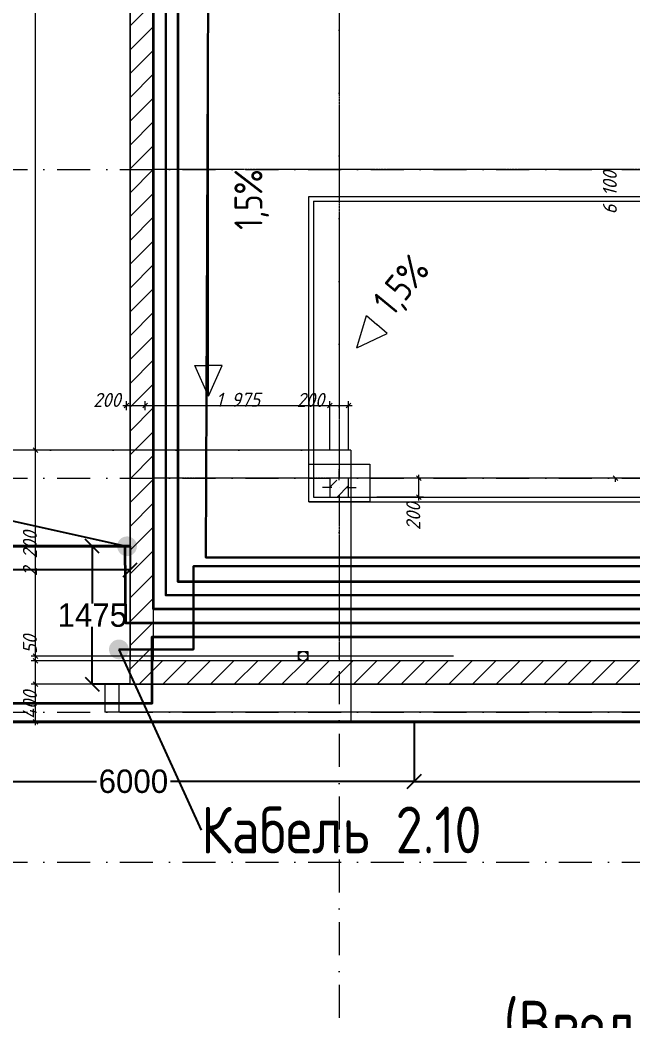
# Model space of a CAD drawing. Header units: millimetres. Extents: x 1499747 to 4230374, y -28481 to 441852.
# Drawn here: x 4001629 to 4008181, y 299615 to 310307 of the extents above; entities that cross this region are included whole.
import ezdxf
from ezdxf import colors
from ezdxf.entities.mleader import LeaderData, LeaderLine
from ezdxf.math import Vec2, Vec3
from ezdxf.xclip import XClip

# ---------------------------------------------------------------- set-up
doc = ezdxf.new("R2010")
doc.units = ezdxf.units.MM
doc.header["$MEASUREMENT"] = 0
doc.header["$XCLIPFRAME"] = 0
doc.set_wipeout_variables(frame=1)
for name, pattern in [('CENTER2', [28.575, 19.05, -3.175, 3.175, -3.175]), ('Dot & Dashed', [670.277762, 352.777767, -176.388884, 0, -141.111112]), ('Wipeout_Contour', [1000, 0, -1000]), ('Штрихпунктирная', [670.277762, 352.777767, -176.388884, 0, -141.111112])]:
    doc.linetypes.add(name, pattern=pattern)
for name, color, linetype in [('0_ANNOT_Dimensions', 7, 'Continuous'), ('13 этаж_25_Конструктив - Колонны', 7, 'Continuous'), ('Чертеж и Рисунок', 7, 'Continuous')]:
    doc.layers.add(name, color=color, linetype=linetype)
for name, color, linetype, lineweight in [('13 этаж_25_АР 06.03 custom_70_12 этаж_13_Интерьер - Мебель_Ном._пера__7_Ном._пера__7', 7, 'Continuous', 18), ('13 этаж_25_АР 06.03 custom_70_12 этаж_13_Интерьер - Мебель_Ном._пера__8_Ном._пера__8', 8, 'Continuous', 18), ('13 этаж_25_АР 06.03 custom_70_13-ось_Ном._пера__7_Ном._пера__7', 7, 'Continuous', 18), ('13 этаж_25_АР 06.03 custom_70__Оси_Ном._пера__8_Ном._пера__8', 8, 'Continuous', 18), ('13 этаж_25_АР 06.03 custom_70_Зина_Ном._пера__7_Ном._пера__7', 7, 'Continuous', 18), ('13 этаж_25_АР 06.03 custom_70_мет. конструкции_Ном._пера__5_Ном._пера__5', 5, 'Continuous', 18), ('13 этаж_25_АР 06.03 custom_70_парапет 2_Ном._пера__8_Ном._пера__8', 8, 'Continuous', 18), ('13 этаж_25_АР 06.03 custom_70_Подложк_Ном._пера__1_Ном._пера__1', 1, 'Continuous', 18), ('13 этаж_25_АР 06.03 custom_70_Подложк_Ном._пера__8_Ном._пера__8', 8, 'Continuous', 18), ('13 этаж_25_АР 06.03 custom_70_Стойки_Ном._пера__7_Ном._пера__7', 7, 'Continuous', 18), ('13 этаж_25_Конструктив - Колонны_Ном._пера__170_Ном._пера__52', 52, 'Continuous', 18), ('13 этаж_25_Конструктив - Колонны_Ном._пера__20_Ном._пера__1', 1, 'Continuous', 18), ('13 этаж_25_Конструктив - Колонны_Ном._пера__28_Ном._пера__12', 12, 'Continuous', 18), ('13 этаж_25_Конструктив - Колонны_Ном._пера__7', 7, 'Continuous', 18), ('13 этаж_25_Конструктив - Перекрытия_Ном._пера__1_Ном._пера__7', 7, 'Continuous', 18), ('13 этаж_25_Конструктив - Стены Ненесущие Газоблок_Ном._пера__169_Ном._пера__83', 83, 'Continuous', 18), ('13 этаж_25_Конструктив - Стены Ненесущие Газоблок_Ном._пера__47_Ном._пера__7', 7, 'Continuous', 18), ('13 этаж_25_Парапет_Ном._пера__20_Ном._пера__1', 1, 'Continuous', 18), ('13 этаж_25_Размер - ГКЛ перегородки_Ном._пера__1_Ном._пера__7', 7, 'Continuous', 18), ('13 этаж_25_Ребра Навес_Ном._пера__10_Ном._пера__134', 134, 'Continuous', 18), ('13 этаж_25_Ребра Навес_Ном._пера__1_Ном._пера__7', 7, 'Continuous', 18), ('13 этаж_25_Элемент Модели - Оси_Ном._пера__2_Ном._пера__8', 8, 'Continuous', 18), ('Кабель 2x4mm', 200, 'Continuous', 30), ('Кабель 2х6 mm', 150, 'Continuous', 30), ('ТП', 250, 'Continuous', 30)]:
    doc.layers.add(name, color=color, linetype=linetype, lineweight=lineweight)
doc.styles.add('ISOCPEUR_4', font='isocpeur.ttf', dxfattribs={"width": 0.85, "height": 250})
doc.styles.add('СГЕНЕРИР_СТИЛЬ_1', font='')
doc.styles.add('СГЕНЕРИР_СТИЛЬ_3', font='isocpeur.ttf', dxfattribs={"width": 0.8})
doc.styles.get('СГЕНЕРИР_СТИЛЬ_1').set_extended_font_data('GOST Common', italic=True)
doc.dimstyles.get("Standard").update_dxf_attribs({"dimtxt": 0.18, "dimasz": 0.18, "dimexe": 0.18, "dimexo": 0.0625, "dimgap": 0.09, "dimtad": 0, "dimtih": 1, "dimtoh": 1, "dimdec": 4, "dimzin": 0, "dimdsep": 46, "dimtxsty": 'Standard', "dimcen": 0.09, "dimadec": 0, "dimazin": 0, "dimtfac": 1, "dimtdec": 4, "dimtofl": 0, "dimtmove": 0, "dimatfit": 3, "dimfxl": 1, "dimtolj": 1, "dimtzin": 0, "dimarcsym": 0})
pattern_1 = [(45, (1162404.69, 34264.05), (-127.2792, 127.2792), [])]

# ---------------------------------------------------------------- blocks, each defined once
blk = doc.blocks.new('Чертеж_4_25', base_point=(1186000, 29700))
at = {"layer": '13 этаж_25_Конструктив - Стены Ненесущие Газоблок_Ном._пера__169_Ном._пера__83', "linetype": 'Continuous', "true_color": 0xc7c8ca}
h = blk.add_hatch(dxfattribs=at)
h.set_pattern_fill('БЛОКИ_БЕТОННЫЕ_ЭФФЕКТИВН_72', color=9, style=0, pattern_type=2)
h.set_pattern_definition(pattern_1)
h.paths.add_polyline_path([(1169570, 47114), (1169570, 32314), (1169820, 32314), (1169820, 47114)])
h = blk.add_hatch(dxfattribs=at)
h.set_pattern_fill('БЛОКИ_БЕТОННЫЕ_ЭФФЕКТИВН_72', color=9, style=0, pattern_type=2)
h.set_pattern_definition(pattern_1)
h.paths.add_polyline_path([(1169820, 32314), (1169570, 32314), (1169570, 32064)])
h = blk.add_hatch(dxfattribs=at)
h.set_pattern_fill('БЛОКИ_БЕТОННЫЕ_ЭФФЕКТИВН_72', color=9, style=0, pattern_type=2)
h.set_pattern_definition(pattern_1)
h.paths.add_polyline_path([(1169820, 32314), (1169570, 32064), (1169820, 32064)])
h = blk.add_hatch(dxfattribs=at)
h.set_pattern_fill('БЛОКИ_БЕТОННЫЕ_ЭФФЕКТИВН_72', color=9, style=0, pattern_type=2)
h.set_pattern_definition(pattern_1)
h.paths.add_polyline_path([(1169820, 32064), (1180955, 32064), (1180955, 32314), (1169820, 32314)])
at = {"layer": '13 этаж_25_АР 06.03 custom_70_12 этаж_13_Интерьер - Мебель_Ном._пера__7_Ном._пера__7', "color": 9, "linetype": 'Continuous', "true_color": 0xc7c8ca, "flags": 128}
blk.add_lwpolyline([(1171480, 34014), (1171480, 34064)], dxfattribs=at)
at = {"layer": '13 этаж_25_АР 06.03 custom_70_12 этаж_13_Интерьер - Мебель_Ном._пера__8_Ном._пера__8', "color": 9, "linetype": 'Continuous', "true_color": 0xc7c8ca, "flags": 128}
blk.add_lwpolyline([(1171480, 34414), (1172130, 34414), (1172130, 34014), (1171480, 34014)], close=True, dxfattribs=at)
blk.add_lwpolyline([(1171480, 34414), (1172130, 34414), (1172130, 34014), (1171480, 34014)], close=True, dxfattribs=at)
at = {"layer": '13 этаж_25_АР 06.03 custom_70__Оси_Ном._пера__8_Ном._пера__8', "color": 9, "linetype": 'CENTER2', "true_color": 0xc7c8ca}
for p, q in [((1171805, 47114), (1171805, 32314)), ((1199105, 37564), (1169820, 37564)), ((1214205, 34264), (1169820, 34264))]:
    blk.add_line(p, q, dxfattribs=at)
at = {"layer": '13 этаж_25_АР 06.03 custom_70_Зина_Ном._пера__7_Ном._пера__7', "color": 9, "linetype": 'Continuous', "true_color": 0xc7c8ca}
for p, q in [((1171992, 35658), (1172095, 36004)), ((1172095, 36004), (1172205, 35908)), ((1172316, 35812), (1172205, 35908)), ((1171992, 35658), (1172316, 35812)), ((1170407, 35141), (1170261, 35470)), ((1170261, 35470), (1170407, 35470)), ((1170407, 35141), (1170553, 35470)), ((1170553, 35470), (1170407, 35470))]:
    blk.add_line(p, q, dxfattribs=at)
at = {"layer": '13 этаж_25_АР 06.03 custom_70_мет. конструкции_Ном._пера__5_Ном._пера__5', "color": 9, "linetype": 'Continuous', "true_color": 0xc7c8ca, "flags": 128}
for points in [[(1171480, 37224), (1171480, 37274), (1181155, 37274)], [(1171480, 34064), (1171480, 37274)], [(1171480, 37274), (1171530, 37274)], [(1171530, 37224), (1176480, 37224)], [(1171530, 37224), (1171530, 34064)], [(1171480, 34014), (1181155, 34014)], [(1171530, 34064), (1176480, 34064)]]:
    blk.add_lwpolyline(points, dxfattribs=at)
at = {"layer": '13 этаж_25_АР 06.03 custom_70_парапет 2_Ном._пера__8_Ном._пера__8', "color": 9, "linetype": 'Continuous', "true_color": 0xc7c8ca, "flags": 128}
blk.add_lwpolyline([(1199705, 30164), (1181205, 30164), (1181205, 32314), (1169820, 32314), (1169820, 47114), (1181155, 47114), (1181155, 46214)], dxfattribs=at)
at = {"layer": '13 этаж_25_АР 06.03 custom_70_Подложк_Ном._пера__1_Ном._пера__1', "color": 9, "linetype": 'Continuous', "true_color": 0xc7c8ca}
blk.add_circle((1171420, 32364), 50, dxfattribs=at)
at = {"layer": '13 этаж_25_АР 06.03 custom_70_Подложк_Ном._пера__8_Ном._пера__8', "color": 9, "linetype": 'Continuous', "true_color": 0xc7c8ca, "flags": 128}
for points in [[(1171370, 32314), (1171370, 32414), (1171470, 32414), (1171470, 32314)], [(1171470, 32314), (1171370, 32314)]]:
    blk.add_lwpolyline(points, dxfattribs=at)
at = {"layer": '13 этаж_25_АР 06.03 custom_70_Стойки_Ном._пера__7_Ном._пера__7', "color": 9, "linetype": 'Continuous', "true_color": 0xc7c8ca, "flags": 128}
blk.add_lwpolyline([(1170407, 35141), (1170407, 44826)], dxfattribs=at)
at = {"layer": '13 этаж_25_Конструктив - Перекрытия_Ном._пера__1_Ном._пера__7', "linetype": 'Continuous', "flags": 128}
blk.add_lwpolyline([(1169570, 32064), (1169570, 47364), (1181405, 47364), (1181405, 46214), (1199705, 46214), (1199705, 29914), (1190355, 29914), (1180955, 29914), (1180955, 32064)], close=True, dxfattribs=at)
at = {"layer": '13 этаж_25_Конструктив - Стены Ненесущие Газоблок_Ном._пера__47_Ном._пера__7', "color": 9, "linetype": 'Continuous', "true_color": 0xc7c8ca, "flags": 128}
for points in [[(1169570, 47364), (1169570, 32314)], [(1169820, 32314), (1169820, 47114)], [(1169570, 32064), (1169570, 32314)], [(1180955, 32314), (1169820, 32314)], [(1169570, 32064), (1180955, 32064)]]:
    blk.add_lwpolyline(points, dxfattribs=at)
at = {"layer": '13 этаж_25_Парапет_Ном._пера__20_Ном._пера__1', "color": 9, "linetype": 'Continuous', "true_color": 0xc7c8ca}
for p, q in [((1171930, 34564), (1162655, 34564)), ((1171930, 34564), (1171930, 31664)), ((1180955, 32064), (1171930, 32064)), ((1171930, 31764), (1171930, 31664)), ((1171930, 31664), (1160605, 31664)), ((1180555, 31664), (1171930, 31664))]:
    blk.add_line(p, q, dxfattribs=at)
at = {"layer": '13 этаж_25_Парапет_Ном._пера__20_Ном._пера__1', "color": 9, "linetype": 'Dot & Dashed', "true_color": 0xc7c8ca}
for p, q in [((1171930, 34564), (1162655, 34564)), ((1180955, 32064), (1171930, 32064))]:
    blk.add_line(p, q, dxfattribs=at)
at = {"layer": '13 этаж_25_Размер - ГКЛ перегородки_Ном._пера__1_Ном._пера__7', "color": 9, "linetype": 'Continuous', "true_color": 0xc7c8ca}
for p, q in [((1168559, 34564), (1168559, 45664)), ((1169530, 34993), (1169530, 35087)), ((1169730, 34993), (1169730, 35087)), ((1169730, 34993), (1169730, 35087)), ((1171705, 34564), (1171705, 35087)), ((1171705, 34564), (1171705, 35087)), ((1171905, 34564), (1171905, 35087)), ((1169492, 35040), (1169530, 35040)), ((1169555, 35065), (1169505, 35015)), ((1169530, 35040), (1169730, 35040)), ((1169755, 35065), (1169705, 35015)), ((1169755, 35065), (1169705, 35015)), ((1169730, 35040), (1171705, 35040)), ((1171730, 35065), (1171680, 35015)), ((1171730, 35065), (1171680, 35015)), ((1171705, 35040), (1171905, 35040)), ((1171880, 35015), (1171930, 35065)), ((1171905, 35040), (1171942, 35040)), ((1168606, 34564), (1162955, 34564)), ((1168534, 34589), (1168584, 34539)), ((1168534, 34589), (1168584, 34539)), ((1168559, 32364), (1168559, 34564)), ((1172704, 34264), (1172205, 34264)), ((1174805, 34264), (1172205, 34264)), ((1172682, 34239), (1172632, 34289)), ((1172657, 34264), (1172657, 34302)), ((1172657, 34064), (1172657, 34264)), ((1174733, 34289), (1174783, 34239)), ((1174758, 34227), (1174758, 34264)), ((1172704, 34064), (1172205, 34064)), ((1172632, 34089), (1172682, 34039)), ((1172657, 34027), (1172657, 34064)), ((1173026, 32364), (1168512, 32364)), ((1173026, 32364), (1168512, 32364)), ((1171220, 32314), (1168512, 32314)), ((1171220, 32314), (1168512, 32314)), ((1168534, 32389), (1168584, 32339)), ((1168534, 32389), (1168584, 32339)), ((1168534, 32339), (1168584, 32289)), ((1168534, 32339), (1168584, 32289)), ((1168559, 32314), (1168559, 32364)), ((1168559, 32064), (1168559, 32314)), ((1168534, 32089), (1168584, 32039)), ((1168534, 32089), (1168584, 32039)), ((1173026, 32064), (1168512, 32064)), ((1173026, 32064), (1168512, 32064)), ((1168559, 31664), (1168559, 32064)), ((1180255, 31664), (1168512, 31664)), ((1168534, 31689), (1168584, 31639)), ((1168559, 31627), (1168559, 31664))]:
    blk.add_line(p, q, dxfattribs=at)
at = {"layer": '13 этаж_25_Ребра Навес_Ном._пера__10_Ном._пера__134', "color": 9, "linetype": 'Dot & Dashed', "true_color": 0xc7c8ca}
for p, q in [((1180805, 32064), (1169300, 32064)), ((1180954, 32064), (1169450, 32064)), ((1180954, 32064), (1169450, 32064)), ((1180954, 32064), (1169450, 32064)), ((1180954, 32064), (1169450, 32064)), ((1180955, 32064), (1169450, 32064)), ((1180954, 32064), (1169450, 32064)), ((1180954, 32064), (1169450, 32064)), ((1180954, 32064), (1169450, 32064))]:
    blk.add_line(p, q, dxfattribs=at)
at = {"layer": '13 этаж_25_Ребра Навес_Ном._пера__1_Ном._пера__7', "color": 9, "linetype": 'Continuous', "true_color": 0xc7c8ca}
for p, q in [((1171930, 32064), (1169300, 32064)), ((1169300, 32064), (1169300, 31764)), ((1180954, 32064), (1169450, 32064)), ((1169450, 32064), (1169450, 31764)), ((1180954, 32064), (1169450, 32064)), ((1169450, 32064), (1169450, 31764)), ((1180954, 32064), (1169450, 32064)), ((1169450, 32064), (1169450, 31764)), ((1180954, 32064), (1169450, 32064)), ((1169450, 32064), (1169450, 31764)), ((1180955, 32064), (1169450, 32064)), ((1169450, 32064), (1169450, 31764)), ((1180954, 32064), (1169450, 32064)), ((1169450, 32064), (1169450, 31764)), ((1180954, 32064), (1169450, 32064)), ((1169450, 32064), (1169450, 31764)), ((1180954, 32064), (1169450, 32064)), ((1169450, 32064), (1169450, 31764)), ((1171930, 31764), (1169300, 31764)), ((1180654, 31764), (1169450, 31764)), ((1180954, 31764), (1169450, 31764)), ((1180654, 31764), (1169450, 31764)), ((1180654, 31764), (1169450, 31764)), ((1180654, 31764), (1169450, 31764)), ((1180954, 31764), (1169450, 31764)), ((1180954, 31764), (1169450, 31764)), ((1180954, 31764), (1169450, 31764))]:
    blk.add_line(p, q, dxfattribs=at)
at = {"layer": '13 этаж_25_Элемент Модели - Оси_Ном._пера__2_Ном._пера__8', "linetype": 'Штрихпунктирная'}
for p, q in [((1171805, 48964), (1171805, 14064)), ((1159405, 37564), (1216205, 37564)), ((1159405, 34264), (1216205, 34264)), ((1159405, 31764), (1216205, 31764)), ((1159405, 30164), (1216205, 30164))]:
    blk.add_line(p, q, dxfattribs=at)
at = {"layer": '13 этаж_25_АР 06.03 custom_70_13-ось_Ном._пера__7_Ном._пера__7', "color": 9, "linetype": 'Continuous', "true_color": 0xc7c8ca, "char_height": 300, "style": 'СГЕНЕРИР_СТИЛЬ_3'}
for s, insert, attachment_point, rotation in [('\\A1;{\\pqr;\\fISOCPEUR|b0|i0|c204|p0;\\W0.800000;1,5%}', (1171054, 37564), 9, 90), ('\\A1;{\\pql;\\fISOCPEUR|b0|i0|c204|p0;\\W0.800000;1,5%}', (1172430, 35939), 7, 50.5535)]:
    blk.add_mtext(s, dxfattribs=dict(at, insert=insert, attachment_point=attachment_point, rotation=rotation))
at = {"layer": '13 этаж_25_Размер - ГКЛ перегородки_Ном._пера__1_Ном._пера__7', "color": 9, "linetype": 'Continuous', "true_color": 0xc7c8ca, "char_height": 150, "attachment_point": 7, "rotation": 90, "style": 'СГЕНЕРИР_СТИЛЬ_1'}
for s, insert in [('\\A1;{\\pql;\\fGOST Common|b0|i1|c204|p0;\\W1.000000;6\xa0100}', (1174772, 37084)), ('\\A1;{\\pql;\\fGOST Common|b0|i1|c204|p0;\\W1.000000;200}', (1172671, 33710)), ('\\A1;{\\pql;\\fGOST Common|b0|i1|c204|p0;\\W1.000000;2\xa0200}', (1168573, 33218)), ('\\A1;{\\pql;\\fGOST Common|b0|i1|c204|p0;\\W1.000000;50}', (1168573, 32389)), ('\\A1;{\\pql;\\fGOST Common|b0|i1|c204|p0;\\W1.000000;400}', (1168573, 31691))]:
    blk.add_mtext(s, dxfattribs=dict(at, insert=insert))
at = {"layer": '13 этаж_25_Размер - ГКЛ перегородки_Ном._пера__1_Ном._пера__7', "color": 9, "linetype": 'Continuous', "true_color": 0xc7c8ca, "char_height": 150, "attachment_point": 7, "style": 'СГЕНЕРИР_СТИЛЬ_1'}
for s, insert in [('\\A1;{\\pql;\\fGOST Common|b0|i1|c204|p0;\\W1.000000;200}', (1169175, 35026)), ('\\A1;{\\pql;\\fGOST Common|b0|i1|c204|p0;\\W1.000000;1\xa0975}', (1170487, 35028)), ('\\A1;{\\pql;\\fGOST Common|b0|i1|c204|p0;\\W1.000000;200}', (1171350, 35026))]:
    blk.add_mtext(s, dxfattribs=dict(at, insert=insert))
at = {"color": 9, "linetype": 'Wipeout_Contour', "ltscale": 4689210.465159388, "true_color": 0xc7c8ca}
blk.add_wipeout([(1171705, 34064), (1171905, 34064), (1171905, 34264), (1171705, 34264)], dxfattribs=at).dxf.layer = '13 этаж_25_Конструктив - Колонны'
at = {"layer": '13 этаж_25_Конструктив - Колонны_Ном._пера__170_Ном._пера__52', "linetype": 'Continuous', "true_color": 0xc7c8ca}
h = blk.add_hatch(dxfattribs=at)
h.set_pattern_fill('ЖЕЛЕЗОБЕТОН_0019', color=9, style=0, pattern_type=2)
h.set_pattern_definition([(45, (1162404.7, 34264.05), (-183.848, 183.848), []), (45, (1162312.77, 34355.97), (-183.848, 183.848), [195, -65, 0, -65])])
h.paths.add_polyline_path([(1171705, 34064), (1171905, 34064), (1171905, 34264), (1171705, 34264)])
at = {"layer": '13 этаж_25_Конструктив - Колонны_Ном._пера__20_Ном._пера__1', "color": 9, "linetype": 'Continuous', "true_color": 0xc7c8ca}
for p, q in [((1171805, 34244), (1171805, 34344)), ((1171725, 34164), (1171625, 34164)), ((1171805, 34164), (1171805, 34164)), ((1171885, 34164), (1171985, 34164)), ((1171805, 34084), (1171805, 33984))]:
    blk.add_line(p, q, dxfattribs=at)
at = {"layer": '13 этаж_25_Конструктив - Колонны_Ном._пера__28_Ном._пера__12', "color": 9, "linetype": 'Continuous', "true_color": 0xc7c8ca, "flags": 128}
blk.add_lwpolyline([(1171705, 34064), (1171905, 34064), (1171905, 34264), (1171705, 34264)], close=True, dxfattribs=at)
at = {"layer": '13 этаж_25_Конструктив - Колонны_Ном._пера__7', "color": 9, "linetype": 'Wipeout_Contour', "true_color": 0xc7c8ca}
for p, q in [((1171905, 34264), (1171705, 34264)), ((1171705, 34264), (1171705, 34064)), ((1171905, 34064), (1171905, 34264)), ((1171705, 34064), (1171905, 34064))]:
    blk.add_line(p, q, dxfattribs=at)
blk = doc.blocks.new('_Oblique')
at = {"color": 0, "linetype": 'ByBlock', "lineweight": -2}
blk.add_line((-0.5, -0.5), (0.5, 0.5), dxfattribs=at)
blk = doc.blocks.new('*D802')
at = {"layer": '0_ANNOT_Dimensions', "color": 0, "lineweight": -2, "transparency": 16777216}
for p, q in [((3999841, 302812), (3999841, 302174)), ((4005841, 302812), (4005841, 302174)), ((3999841, 302174), (4002445, 302174)), ((4005841, 302174), (4003237, 302174))]:
    blk.add_line(p, q, dxfattribs=at)
at = {"layer": 'Defpoints', "color": 0, "lineweight": 30, "transparency": 16777216}
for p in [(3999841, 302812), (4005841, 302812), (4005841, 302174)]:
    blk.add_point(p, dxfattribs=at)
at = {"layer": '0_ANNOT_Dimensions', "color": 0, "lineweight": -2, "transparency": 16777216, "xscale": 150, "yscale": 150, "zscale": 150, "rotation": 180}
blk.add_blockref('_Oblique', (3999841, 302174), dxfattribs=at)
at = {"layer": '0_ANNOT_Dimensions', "color": 0, "lineweight": -2, "transparency": 16777216, "xscale": 150, "yscale": 150, "zscale": 150}
blk.add_blockref('_Oblique', (4005841, 302174), dxfattribs=at)
at = {"layer": '0_ANNOT_Dimensions', "color": 0, "lineweight": 25, "transparency": 16777216, "insert": (4002841, 302174), "char_height": 250, "attachment_point": 5}
blk.add_mtext('\\A1;6000', dxfattribs=at)
blk = doc.blocks.new('*D803')
at = {"layer": '0_ANNOT_Dimensions', "color": 0, "lineweight": -2, "transparency": 16777216}
for p, q in [((4005841, 302812), (4005841, 302174)), ((4011841, 302812), (4011841, 302174)), ((4005841, 302174), (4008445, 302174)), ((4011841, 302174), (4009237, 302174))]:
    blk.add_line(p, q, dxfattribs=at)
at = {"layer": 'Defpoints', "color": 0, "lineweight": 30, "transparency": 16777216}
for p in [(4005841, 302812), (4011841, 302812), (4011841, 302174)]:
    blk.add_point(p, dxfattribs=at)
at = {"layer": '0_ANNOT_Dimensions', "color": 0, "lineweight": -2, "transparency": 16777216, "xscale": 150, "yscale": 150, "zscale": 150, "rotation": 180}
blk.add_blockref('_Oblique', (4005841, 302174), dxfattribs=at)
at = {"layer": '0_ANNOT_Dimensions', "color": 0, "lineweight": -2, "transparency": 16777216, "xscale": 150, "yscale": 150, "zscale": 150}
blk.add_blockref('_Oblique', (4011841, 302174), dxfattribs=at)
at = {"layer": '0_ANNOT_Dimensions', "color": 0, "lineweight": 25, "transparency": 16777216, "insert": (4008841, 302174), "char_height": 250, "attachment_point": 5}
blk.add_mtext('\\A1;6000', dxfattribs=at)
blk = doc.blocks.new('*D825')
at = {"layer": '0_ANNOT_Dimensions', "color": 0, "lineweight": -2, "transparency": 16777216}
for p, q in [((3996806, 304687), (3996806, 304435)), ((4002806, 304687), (4002806, 304435)), ((3996806, 304435), (3999410, 304435)), ((4002806, 304435), (4000202, 304435))]:
    blk.add_line(p, q, dxfattribs=at)
at = {"layer": 'Defpoints', "color": 0, "lineweight": 30, "transparency": 16777216}
for p in [(3996806, 304687), (4002806, 304687), (4002806, 304435)]:
    blk.add_point(p, dxfattribs=at)
at = {"layer": '0_ANNOT_Dimensions', "color": 0, "lineweight": -2, "transparency": 16777216, "xscale": 150, "yscale": 150, "zscale": 150, "rotation": 180}
blk.add_blockref('_Oblique', (3996806, 304435), dxfattribs=at)
at = {"layer": '0_ANNOT_Dimensions', "color": 0, "lineweight": -2, "transparency": 16777216, "xscale": 150, "yscale": 150, "zscale": 150}
blk.add_blockref('_Oblique', (4002806, 304435), dxfattribs=at)
at = {"layer": '0_ANNOT_Dimensions', "color": 0, "lineweight": 25, "transparency": 16777216, "insert": (3999806, 304435), "char_height": 250, "attachment_point": 5}
blk.add_mtext('\\A1;6000', dxfattribs=at)
blk = doc.blocks.new('*D899')
at = {"layer": '0_ANNOT_Dimensions', "color": 0, "lineweight": -2, "transparency": 16777216}
for p, q in [((4002806, 304687), (4002402, 304687)), ((4002402, 304687), (4002402, 304075)), ((4002402, 303212), (4002402, 303824)), ((4002806, 303212), (4002402, 303212))]:
    blk.add_line(p, q, dxfattribs=at)
at = {"layer": 'Defpoints', "color": 0, "lineweight": 30, "transparency": 16777216}
for p in [(4002402, 304687), (4002806, 304687), (4002806, 303212)]:
    blk.add_point(p, dxfattribs=at)
at = {"layer": '0_ANNOT_Dimensions', "color": 0, "lineweight": -2, "transparency": 16777216, "xscale": 150, "yscale": 150, "zscale": 150}
for p, rotation in [((4002402, 304687), 90), ((4002402, 303212), 270)]:
    blk.add_blockref('_Oblique', p, dxfattribs=dict(at, rotation=rotation))
at = {"layer": '0_ANNOT_Dimensions', "color": 0, "lineweight": 25, "transparency": 16777216, "insert": (4002402, 303949), "char_height": 250, "attachment_point": 5}
blk.add_mtext('\\A1;1475', dxfattribs=at)

msp = doc.modelspace()

# ---------------------------------------------------------------- block references
at = {"layer": 'Чертеж и Рисунок', "linetype": 'Continuous'}
ref = msp.add_blockref('Чертеж_4_25', (4019236.496, 300847.94317), dxfattribs=at)
XClip(ref).set_block_clipping_path([(1144000, 0), (1228000, 59400.0000000006)])

# ---------------------------------------------------------------- next in the draw order: hatches: boundary and pattern name
at = {"layer": 'Кабель 2x4mm', "lineweight": 30, "true_color": 0xcd2027}
h = msp.add_hatch(color=242, dxfattribs=at)
h.dxf.hatch_style = 1
h.paths.add_polyline_path([(4002879.07365, 304685.56552, 1), (4002667.96878, 304685.56552, 1)])
h = msp.add_hatch(color=242, dxfattribs=at)
h.dxf.hatch_style = 1
h.paths.add_polyline_path([(4002791.51595, 303583.95571, 1), (4002580.41108, 303583.95571, 1)])

# ---------------------------------------------------------------- next in the draw order: linework, layer by layer
at = {"layer": 'Кабель 2x4mm', "lineweight": 35}
for points in [[(4017825.96531, 301711.99394), (4017825.96531, 302534.21769), (4015291.11063, 302534.21769), (4015291.11063, 304306.97838), (4003320.58372, 304306.97838), (4003320.58372, 318262.06263), (4007243.11526, 318262.06263), (4007243.11526, 318860.6988)], [(4017691.85326, 301711.99394), (4017691.85326, 302273.19584), (4014990.05141, 302273.19584), (4014990.05141, 304012.51411), (4003056.18613, 304012.51411), (4003056.18613, 317835.78518), (4002756.11063, 317835.61241)], [(4017634.3172, 301711.99394), (4017634.3172, 302141.94087), (4014840.17777, 302141.94087), (4014840.17777, 303864.34296), (4002758.80831, 303864.34296), (4002753.41294, 304685.6988)], [(4017575.65124, 301711.99394), (4017575.65124, 302009.73689), (4014690.32683, 302009.73689), (4014690.32683, 303713.78302), (4003039.46182, 303713.78302), (4003039.46182, 303006.41132), (3993880.75212, 303006.41132), (3993841.18613, 302811.99394)]]:
    msp.add_lwpolyline(points, dxfattribs=at)
at = {"layer": 'Кабель 2x4mm', "lineweight": 30}
for points in [[(4018036.13794, 301711.99394), (4018036.13794, 302757.08784), (4015642.05082, 302757.08784), (4015642.05082, 304567.17883), (4003613.62153, 304567.17883), (4003643.42344, 311461.99394), (4002685.96351, 311461.99394)], [(4017969.93926, 301711.99394), (4017969.93926, 302700.52013), (4015548.72183, 302700.52013), (4015548.72183, 304472.05318), (4003482.14605, 304472.05318), (4003482.14605, 303583.95571), (4002685.96351, 303583.95571)]]:
    msp.add_lwpolyline(points, dxfattribs=at)
at = {"layer": 'Кабель 2х6 mm', "lineweight": 30}
msp.add_lwpolyline([(4017756.4562, 301711.99394), (4017756.4562, 302404.44758), (4015140.03098, 302404.44758), (4015140.03098, 304163.22834), (4003187.31044, 304163.22834), (4003187.31044, 318687.39342), (3994057.6297, 318687.39342), (3993841.18613, 318860.6988)], dxfattribs=at)
at = {"layer": 'Кабель 2х6 mm', "color": 116, "lineweight": 40, "true_color": 0x136734}
for points in [[(3996806.18613, 304686.99394), (4002806.18613, 304686.99394)], [(4005841.18613, 302811.99394), (4011841.18613, 302811.99394)]]:
    msp.add_lwpolyline(points, dxfattribs=at)
at = {"layer": 'Кабель 2х6 mm', "color": 85, "lineweight": 40, "true_color": 0x58ba48}
msp.add_lwpolyline([(3999841.18613, 302811.99394), (4005841.18613, 302811.99394)], dxfattribs=at)

# ---------------------------------------------------------------- next in the draw order: dimensions: what is measured, and where the dimension line sits
at = {"layer": '0_ANNOT_Dimensions', "lineweight": 25}
dim = msp.add_linear_dim(base=(4002401.8268, 304686.99394), p1=(4002806.18613, 303211.99394), p2=(4002806.18613, 304686.99394), angle=90, dimstyle='Standard', override={"dimtxt": 250, "dimasz": 150, "dimdec": 0, "dimblk1": 'Oblique', "dimblk2": 'Oblique', "dimsah": 1}, dxfattribs=at)
dim.commit()
dim.dimension.update_dxf_attribs({"geometry": '*D899', "text_midpoint": (4002401.8268, 303949.49394)})
dim = msp.add_linear_dim(base=(4002806.18613, 304435.35829), p1=(3996806.18613, 304686.99394), p2=(4002806.18613, 304686.99394), dimstyle='Standard', override={"dimtxt": 250, "dimasz": 150, "dimdec": 0, "dimblk1": 'Oblique', "dimblk2": 'Oblique', "dimsah": 1}, dxfattribs=at)
dim.commit()
dim.dimension.update_dxf_attribs({"geometry": '*D825', "text_midpoint": (3999806.18613, 304435.35829), "dimtype": 160})
for base, p1, p2, picture, middle in [((4005841.18613, 302174.43157), (3999841.18613, 302811.99394), (4005841.18613, 302811.99394), '*D802', (4002841.18613, 302174.43157)), ((4011841.18613, 302174.43157), (4005841.18613, 302811.99394), (4011841.18613, 302811.99394), '*D803', (4008841.18613, 302174.43157))]:
    dim = msp.add_linear_dim(base=base, p1=p1, p2=p2, dimstyle='Standard', override={"dimtxt": 250, "dimasz": 150, "dimdec": 0, "dimblk1": 'Oblique', "dimblk2": 'Oblique', "dimsah": 1}, dxfattribs=at)
    dim.commit()
    dim.dimension.update_dxf_attribs({"geometry": picture, "text_midpoint": middle})

# ---------------------------------------------------------------- next in the draw order: leaders
at = {"layer": 'ТП', "lineweight": 30}
ml = msp.add_multileader_mtext('Standard', dxfattribs=at)
ml.set_content('Кабель 2.08', color=256, style='ISOCPEUR_4')
ml.set_leader_properties()
ml.build(insert=Vec2(0, 0))
ml.multileader.update_dxf_attribs({"text_right_attachment_type": 6, "dogleg_length": 0.36, "arrow_head_size": 0.18})
ctx = ml.context
ctx.base_point, ctx.char_height, ctx.arrow_head_size, ctx.landing_gap_size, ctx.plane_origin, ctx.plane_x_axis, ctx.plane_y_axis = Vec3(3998488.08454, 305302.824), 500, 0.18, 0.09, Vec3(4008179.064, 305338.57204), Vec3(0.9999997664, 0.0006834744), Vec3(-0.0006834744, 0.9999997664)
ctx.right_attachment, ctx.text_align_type = 6, 2
notes = []
notes.append((ctx, [(1, (1, 1, 0), (4001548.50304, 304954.91564), (-0.9999997664, -0.0006834744), 0.00000000013, [(0, [(4002753.41294, 304685.6988)], 0, [])])]))
ctx.mtext.insert, ctx.mtext.text_direction, ctx.mtext.rotation, ctx.mtext.width, ctx.mtext.alignment, ctx.mtext.flow_direction = Vec3(4001548.00296, 305554.91544), Vec3(0.9999997664, 0.0006834744), 0.0006834744, 3333.2408404, 3, 5
ml = msp.add_multileader_mtext('Standard', dxfattribs=at)
ml.set_content('Кабель 2.10', color=256, style='ISOCPEUR_4')
ml.set_leader_properties()
ml.build(insert=Vec2(0, 0))
ml.multileader.update_dxf_attribs({"text_right_attachment_type": 6, "dogleg_length": 0.36, "arrow_head_size": 0.18})
ctx = ml.context
ctx.base_point, ctx.char_height, ctx.arrow_head_size, ctx.landing_gap_size, ctx.plane_origin, ctx.plane_x_axis, ctx.plane_y_axis = Vec3(4003566.03387, 301654.45251), 500, 0.18, 0.09, Vec3(4010603.26948, 301688.10912), Vec3(0.9999997664, 0.0006834744), Vec3(-0.0006834744, 0.9999997664)
ctx.right_attachment = 6
notes.append((ctx, [(0, (1, 1, 0), (4003566.03387, 301654.45251), (0.9999997664, 0.0006834744), 0.00000000013, [(0, [(4002685.96351, 303583.95571)], 0, [])])]))
ctx.mtext.insert, ctx.mtext.text_direction, ctx.mtext.rotation, ctx.mtext.width, ctx.mtext.flow_direction = Vec3(4003565.953, 301904.45251), Vec3(0.9999997664, 0.0006834744), 0.0006834744, 3333.2408404, 5
ml = msp.add_multileader_mtext('Standard', dxfattribs=at)
ml.set_content('(Ввод питания и UTP )', color=256, style='ISOCPEUR_4')
ml.set_leader_properties()
ml.build(insert=Vec2(0, 0))
ml.multileader.update_dxf_attribs({"text_right_attachment_type": 6, "dogleg_length": 0.00000000013, "arrow_head_size": 0.18})
ctx = ml.context
ctx.base_point, ctx.char_height, ctx.arrow_head_size, ctx.landing_gap_size, ctx.plane_origin = Vec3(4007155.06168, 299555.26833), 500, 0.18, 0.09, Vec3(4018428.15973, 303416.45759)
ctx.right_attachment, ctx.text_align_type = 6, 2
notes.append((ctx, [(1, (1, 1, 0), (4013190.24168, 299230.26833), (-1, 0), 0.00000000013, [(0, [(4013791.01176, 300661.99301)], 0, [])])]))
ctx.mtext.insert, ctx.mtext.alignment, ctx.mtext.flow_direction = Vec3(4013190.15168, 299830.26833), 3, 5
for ctx, leaders in notes:
    for number, flags, end, landing, length, lines in leaders:
        leader = LeaderData()
        leader.index, (leader.has_last_leader_line, leader.has_dogleg_vector, leader.attachment_direction) = number, flags
        leader.last_leader_point, leader.dogleg_vector, leader.dogleg_length = Vec3(end), Vec3(landing), length
        for number, points, colour, breaks in lines:
            line = LeaderLine()
            line.index, line.vertices, line.color, line.breaks = number, Vec3.list(points), colors.encode_raw_color(colour), breaks
            leader.lines.append(line)
        ctx.leaders.append(leader)

doc.saveas('drawing.dxf')
